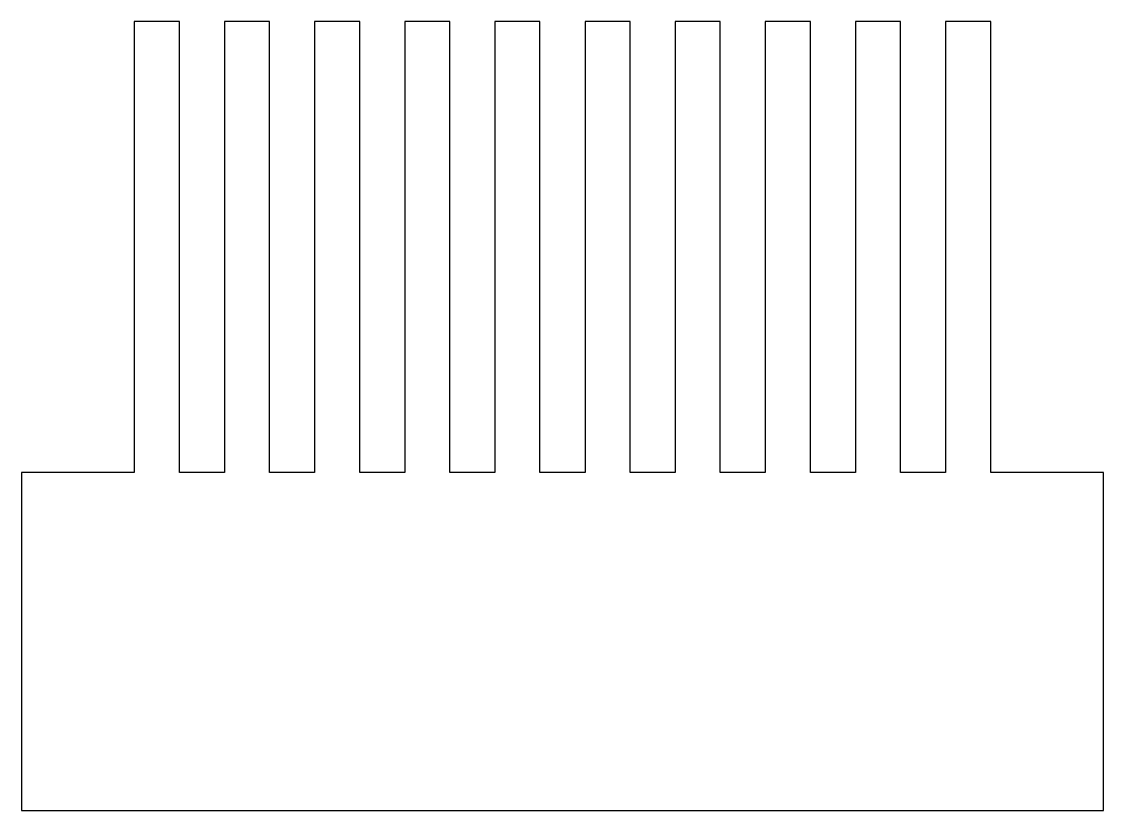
# Model space of a CAD drawing. Header units: millimetres. Extents: x 0 to 48, y 0 to 35.
import ezdxf

# ---------------------------------------------------------------- set-up
doc = ezdxf.new("R2010")
doc.units = ezdxf.units.MM
doc.layers.get('0').update_dxf_attribs({"linetype": 'CONTINUOUS'})

msp = doc.modelspace()

# ---------------------------------------------------------------- linework, layer by layer
for p, q in [((7, 35), (5, 35)), ((5, 35), (5, 15)), ((7, 15), (7, 35)), ((11, 35), (9, 35)), ((9, 35), (9, 15)), ((11, 15), (11, 35)), ((15, 35), (13, 35)), ((13, 35), (13, 15)), ((15, 15), (15, 35)), ((19, 35), (17, 35)), ((17, 35), (17, 15)), ((19, 15), (19, 35)), ((23, 35), (21, 35)), ((21, 35), (21, 15)), ((23, 15), (23, 35)), ((27, 35), (25, 35)), ((25, 35), (25, 15)), ((27, 15), (27, 35)), ((31, 35), (29, 35)), ((29, 35), (29, 15)), ((31, 15), (31, 35)), ((35, 35), (33, 35)), ((33, 35), (33, 15)), ((35, 15), (35, 35)), ((39, 35), (37, 35)), ((37, 35), (37, 15)), ((39, 15), (39, 35)), ((43, 35), (41, 35)), ((41, 35), (41, 15)), ((43, 15), (43, 35)), ((5, 15), (0, 15)), ((0, 15), (0, 0)), ((9, 15), (7, 15)), ((13, 15), (11, 15)), ((17, 15), (15, 15)), ((21, 15), (19, 15)), ((25, 15), (23, 15)), ((29, 15), (27, 15)), ((33, 15), (31, 15)), ((37, 15), (35, 15)), ((41, 15), (39, 15)), ((48, 15), (43, 15)), ((48, 0), (48, 15)), ((0, 0), (48, 0))]:
    msp.add_line(p, q)

doc.saveas('drawing.dxf')
